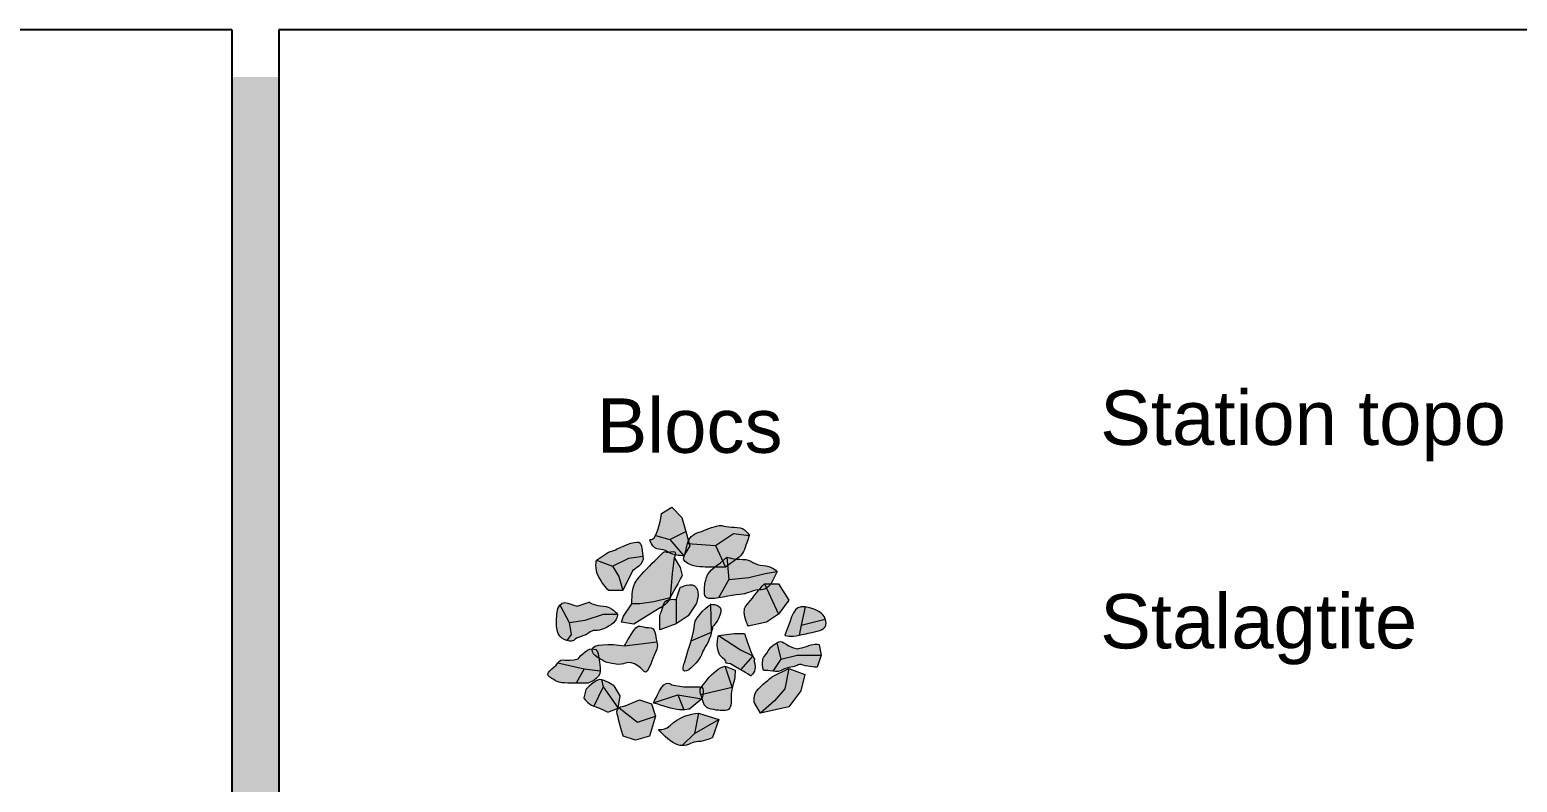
# Model space of a CAD drawing. Header units: metres. Extents: x -231 to 574, y -201 to 398.
# Drawn here: x -79 to -8.2, y -88.2 to -52.3 of the extents above; entities that cross this region are included whole.
import ezdxf

# ---------------------------------------------------------------- set-up
doc = ezdxf.new("R2010")
doc.units = ezdxf.units.M
doc.header["$MEASUREMENT"] = 0
for name, color, linetype in [('Blocs - Echelle', 250, 'Continuous'), ('Espace Papier - Cadre Visible', 250, 'Continuous'), ('Topo Dessin - Spéléothèmes', 26, 'Continuous')]:
    doc.layers.add(name, color=color, linetype=linetype)

# ---------------------------------------------------------------- blocks, each defined once
blk = doc.blocks.new('*U117')
at = {"layer": 'Topo Dessin - Spéléothèmes'}
h = blk.add_hatch(color=255, dxfattribs=at)
h.dxf.hatch_style = 2
edge = h.paths.add_edge_path()
edge.add_spline(control_points=[(0.312, 1.058), (-0.009, 0.95), (-0.33, 0.737), (-0.651, 0.309), (-0.971, -0.119), (-1.078, -0.119), (-0.971, -0.44), (-0.864, -0.761), (-0.864, -1.081), (-0.543, -1.189), (-0.223, -1.295), (0.205, -1.295), (0.205, -1.295), (0.205, -1.295), (0.633, -1.402), (0.633, -0.867), (0.633, -0.333), (0.633, -0.226), (0.74, 0.095), (0.847, 0.416), (0.847, 0.843), (0.847, 0.843), (0.847, 0.843), (0.312, 1.058), (0.312, 1.058)], knot_values=[0, 0, 0, 0, 1, 1, 1, 2, 2, 2, 3, 3, 3, 4, 4, 4, 5, 5, 5, 6, 6, 6, 7, 7, 7, 8, 8, 8, 8], degree=3, periodic=0)
at = {"layer": 'Topo Dessin - Spéléothèmes', "lineweight": 5}
blk.add_lwpolyline([(-0.971, -0.44), (0.693, -0.055), (0.312, 1.058)], dxfattribs=at)
at = {"layer": 'Topo Dessin - Spéléothèmes', "lineweight": 9}
blk.add_open_spline([(0.312, 1.058), (-0.009, 0.95), (-0.33, 0.737), (-0.651, 0.309), (-0.971, -0.119), (-1.078, -0.119), (-0.971, -0.44), (-0.864, -0.761), (-0.864, -1.081), (-0.543, -1.189), (-0.223, -1.295), (0.205, -1.295), (0.205, -1.295), (0.205, -1.295), (0.633, -1.402), (0.633, -0.867), (0.633, -0.333), (0.633, -0.226), (0.74, 0.095), (0.847, 0.416), (0.847, 0.843), (0.847, 0.843), (0.847, 0.843), (0.312, 1.058), (0.312, 1.058)], degree=3, knots=[0, 0, 0, 0, 1, 1, 1, 2, 2, 2, 3, 3, 3, 4, 4, 4, 5, 5, 5, 6, 6, 6, 7, 7, 7, 8, 8, 8, 8], dxfattribs=at)
blk = doc.blocks.new('*U118')
at = {"layer": 'Topo Dessin - Spéléothèmes'}
h = blk.add_hatch(color=255, dxfattribs=at)
h.dxf.hatch_style = 2
edge = h.paths.add_edge_path()
edge.add_spline(control_points=[(-0.642, 0.856), (-0.642, 0.856), (-1.177, 0.856), (-1.07, 0.428), (-0.963, 0), (-0.749, -0.748), (-0.749, -0.748), (-0.749, -0.748), (-0.107, -0.963), (-0.107, -0.963), (-0.107, -0.963), (0.642, -0.748), (0.642, -0.748), (0.642, -0.748), (0.963, 0.321), (0.963, 0.321), (0.963, 0.321), (0.749, 0.963), (0.749, 0.963), (0.749, 0.963), (0.107, 1.177), (0.107, 1.177), (0.107, 1.177), (-0.642, 0.856), (-0.642, 0.856)], knot_values=[0, 0, 0, 0, 1, 1, 1, 2, 2, 2, 3, 3, 3, 4, 4, 4, 5, 5, 5, 6, 6, 6, 7, 7, 7, 8, 8, 8, 8], degree=3, periodic=0)
at = {"layer": 'Topo Dessin - Spéléothèmes', "lineweight": 5}
blk.add_lwpolyline([(-0.963, 0.749), (0, 0), (0.963, 0.321)], dxfattribs=at)
at = {"layer": 'Topo Dessin - Spéléothèmes', "lineweight": 9}
blk.add_open_spline([(-0.642, 0.856), (-0.642, 0.856), (-1.177, 0.856), (-1.07, 0.428), (-0.963, 0), (-0.749, -0.748), (-0.749, -0.748), (-0.749, -0.748), (-0.107, -0.963), (-0.107, -0.963), (-0.107, -0.963), (0.642, -0.748), (0.642, -0.748), (0.642, -0.748), (0.963, 0.321), (0.963, 0.321), (0.963, 0.321), (0.749, 0.963), (0.749, 0.963), (0.749, 0.963), (0.107, 1.177), (0.107, 1.177), (0.107, 1.177), (-0.642, 0.856), (-0.642, 0.856)], degree=3, knots=[0, 0, 0, 0, 1, 1, 1, 2, 2, 2, 3, 3, 3, 4, 4, 4, 5, 5, 5, 6, 6, 6, 7, 7, 7, 8, 8, 8, 8], dxfattribs=at)
blk = doc.blocks.new('*U119')
at = {"layer": 'Topo Dessin - Spéléothèmes'}
h = blk.add_hatch(color=255, dxfattribs=at)
h.dxf.hatch_style = 2
edge = h.paths.add_edge_path()
edge.add_spline(control_points=[(-0.428, 0.749), (-0.855, 0.856), (-1.39, 1.283), (-1.497, 0.321), (-1.604, -0.641), (-1.39, -0.962), (-0.962, -1.069), (-0.535, -1.176), (-0.641, -0.962), (-0.214, -0.855), (0.214, -0.748), (0.214, -0.535), (0.535, -0.535), (0.855, -0.535), (1.07, -0.428), (1.39, -0.214), (1.711, 0), (1.711, 0.321), (1.711, 0.321), (1.711, 0.321), (1.39, 0.749), (0.963, 0.749), (0.535, 0.749), (0.214, 0.963), (0.214, 0.963), (0.214, 0.963), (-0.428, 0.749), (-0.428, 0.749)], knot_values=[0, 0, 0, 0, 1, 1, 1, 2, 2, 2, 3, 3, 3, 4, 4, 4, 5, 5, 5, 6, 6, 6, 7, 7, 7, 8, 8, 8, 9, 9, 9, 9], degree=3, periodic=0)
at = {"layer": 'Topo Dessin - Spéléothèmes', "lineweight": 5}
for points in [[(-1.34, 0.815), (-0.855, -0.107), (0, 0), (0.963, 0.321), (1.711, 0.321)], [(-0.855, -0.107), (-0.749, -0.748), (-0.962, -1.069)]]:
    blk.add_lwpolyline(points, dxfattribs=at)
at = {"layer": 'Topo Dessin - Spéléothèmes', "lineweight": 9}
blk.add_open_spline([(-0.428, 0.749), (-0.855, 0.856), (-1.39, 1.283), (-1.497, 0.321), (-1.604, -0.641), (-1.39, -0.962), (-0.962, -1.069), (-0.535, -1.176), (-0.641, -0.962), (-0.214, -0.855), (0.214, -0.748), (0.214, -0.535), (0.535, -0.535), (0.855, -0.535), (1.07, -0.428), (1.39, -0.214), (1.711, 0), (1.711, 0.321), (1.711, 0.321), (1.711, 0.321), (1.39, 0.749), (0.963, 0.749), (0.535, 0.749), (0.214, 0.963), (0.214, 0.963), (0.214, 0.963), (-0.428, 0.749), (-0.428, 0.749)], degree=3, knots=[0, 0, 0, 0, 1, 1, 1, 2, 2, 2, 3, 3, 3, 4, 4, 4, 5, 5, 5, 6, 6, 6, 7, 7, 7, 8, 8, 8, 9, 9, 9, 9], dxfattribs=at)
blk = doc.blocks.new('block 521')
at = {"layer": 'Topo Dessin - Spéléothèmes'}
h = blk.add_hatch(color=255, dxfattribs=at)
h.dxf.hatch_style = 2
edge = h.paths.add_edge_path()
edge.add_spline(control_points=[(0, 0.321), (-0.749, 0.535), (-0.749, 0.856), (-1.07, 0.642), (-1.39, 0.428), (-1.39, 0.428), (-1.604, 0.107), (-1.818, -0.214), (-1.818, -0.107), (-1.818, -0.535), (-1.818, -0.962), (-1.712, -0.748), (-1.284, -0.855), (-0.856, -0.962), (-0.642, -0.641), (-0.321, -0.641), (0, -0.641), (0, -0.428), (0.32, -0.535), (0.641, -0.641), (1.069, -0.641), (1.069, -0.641), (1.069, -0.641), (1.283, 0), (1.283, 0), (1.283, 0), (1.176, 0.535), (1.176, 0.535), (1.176, 0.535), (1.069, 0.642), (0.748, 0.535), (0.428, 0.428), (0, 0.321), (0, 0.321)], knot_values=[0, 0, 0, 0, 1, 1, 1, 2, 2, 2, 3, 3, 3, 4, 4, 4, 5, 5, 5, 6, 6, 6, 7, 7, 7, 8, 8, 8, 9, 9, 9, 10, 10, 10, 11, 11, 11, 11], degree=3, periodic=0)
at = {"layer": 'Topo Dessin - Spéléothèmes', "lineweight": 5}
for points in [[(-1.07, 0.642), (-0.856, -0.214), (0, 0), (0.748, 0), (1.283, 0)], [(-0.856, -0.214), (-1.284, -0.855)]]:
    blk.add_lwpolyline(points, dxfattribs=at)
at = {"layer": 'Topo Dessin - Spéléothèmes', "lineweight": 9}
blk.add_open_spline([(0, 0.321), (-0.749, 0.535), (-0.749, 0.856), (-1.07, 0.642), (-1.39, 0.428), (-1.39, 0.428), (-1.604, 0.107), (-1.818, -0.214), (-1.818, -0.107), (-1.818, -0.535), (-1.818, -0.962), (-1.712, -0.748), (-1.284, -0.855), (-0.856, -0.962), (-0.642, -0.641), (-0.321, -0.641), (0, -0.641), (0, -0.428), (0.32, -0.535), (0.641, -0.641), (1.069, -0.641), (1.069, -0.641), (1.069, -0.641), (1.283, 0), (1.283, 0), (1.283, 0), (1.176, 0.535), (1.176, 0.535), (1.176, 0.535), (1.069, 0.642), (0.748, 0.535), (0.428, 0.428), (0, 0.321), (0, 0.321)], degree=3, knots=[0, 0, 0, 0, 1, 1, 1, 2, 2, 2, 3, 3, 3, 4, 4, 4, 5, 5, 5, 6, 6, 6, 7, 7, 7, 8, 8, 8, 9, 9, 9, 10, 10, 10, 11, 11, 11, 11], dxfattribs=at)
blk = doc.blocks.new('*U120')
at = {"layer": 'Topo Dessin - Spéléothèmes'}
h = blk.add_hatch(color=255, dxfattribs=at)
h.dxf.hatch_style = 2
edge = h.paths.add_edge_path()
edge.add_spline(control_points=[(-0.107, 1.177), (-0.535, 0.749), (-1.07, 0.535), (-1.177, 0.107), (-1.284, -0.32), (-1.284, -0.321), (-1.284, -0.641), (-1.284, -0.963), (-1.177, -1.069), (-0.535, -0.963), (0.107, -0.856), (0.855, -0.748), (0.855, -0.748), (0.855, -0.748), (1.39, -0.535), (1.711, -0.535), (2.032, -0.535), (2.246, -0.214), (2.246, -0.214), (2.246, -0.214), (2.567, 0.428), (2.567, 0.428), (2.567, 0.428), (2.246, 0.749), (1.818, 0.749), (1.39, 0.749), (1.176, 1.069), (0.748, 1.069), (0.321, 1.069), (-0.107, 1.177), (-0.107, 1.177)], knot_values=[0, 0, 0, 0, 1, 1, 1, 2, 2, 2, 3, 3, 3, 4, 4, 4, 5, 5, 5, 6, 6, 6, 7, 7, 7, 8, 8, 8, 9, 9, 9, 10, 10, 10, 10], degree=3, periodic=0)
at = {"layer": 'Topo Dessin - Spéléothèmes', "lineweight": 5}
for points in [[(-0.107, 1.177), (0, 0), (1.069, 0.107), (1.925, 0.321), (2.567, 0.428)], [(0, 0), (-0.535, -0.963)]]:
    blk.add_lwpolyline(points, dxfattribs=at)
at = {"layer": 'Topo Dessin - Spéléothèmes', "lineweight": 9}
blk.add_open_spline([(-0.107, 1.177), (-0.535, 0.749), (-1.07, 0.535), (-1.177, 0.107), (-1.284, -0.32), (-1.284, -0.321), (-1.284, -0.641), (-1.284, -0.963), (-1.177, -1.069), (-0.535, -0.963), (0.107, -0.856), (0.855, -0.748), (0.855, -0.748), (0.855, -0.748), (1.39, -0.535), (1.711, -0.535), (2.032, -0.535), (2.246, -0.214), (2.246, -0.214), (2.246, -0.214), (2.567, 0.428), (2.567, 0.428), (2.567, 0.428), (2.246, 0.749), (1.818, 0.749), (1.39, 0.749), (1.176, 1.069), (0.748, 1.069), (0.321, 1.069), (-0.107, 1.177), (-0.107, 1.177)], degree=3, knots=[0, 0, 0, 0, 1, 1, 1, 2, 2, 2, 3, 3, 3, 4, 4, 4, 5, 5, 5, 6, 6, 6, 7, 7, 7, 8, 8, 8, 9, 9, 9, 10, 10, 10, 10], dxfattribs=at)
blk = doc.blocks.new('*U121')
at = {"layer": 'Topo Dessin - Spéléothèmes'}
h = blk.add_hatch(color=255, dxfattribs=at)
h.dxf.hatch_style = 2
edge = h.paths.add_edge_path()
edge.add_spline(control_points=[(0.461, 1.379), (0.461, 1.379), (-0.394, 0.736), (-0.394, 0.309), (-0.394, -0.119), (-0.715, -0.974), (-0.715, -0.974), (-0.715, -0.974), (-0.929, -1.723), (-0.929, -1.723), (-0.929, -1.723), (-1.143, -2.258), (-0.822, -2.151), (-0.501, -2.044), (-0.073, -1.402), (-0.073, -1.402), (-0.073, -1.402), (0.034, -1.081), (0.247, -0.76), (0.461, -0.44), (0.568, 0.202), (0.568, 0.202), (0.568, 0.202), (0.889, 0.523), (0.996, 0.951), (1.103, 1.379), (0.461, 1.379), (0.461, 1.379)], knot_values=[0, 0, 0, 0, 1, 1, 1, 2, 2, 2, 3, 3, 3, 4, 4, 4, 5, 5, 5, 6, 6, 6, 7, 7, 7, 8, 8, 8, 9, 9, 9, 9], degree=3, periodic=0)
at = {"layer": 'Topo Dessin - Spéléothèmes', "lineweight": 5}
blk.add_lwpolyline([(-0.574, -0.557), (0.503, -0.102), (0.461, 1.379)], dxfattribs=at)
at = {"layer": 'Topo Dessin - Spéléothèmes', "lineweight": 9}
blk.add_open_spline([(0.461, 1.379), (0.461, 1.379), (-0.394, 0.736), (-0.394, 0.309), (-0.394, -0.119), (-0.715, -0.974), (-0.715, -0.974), (-0.715, -0.974), (-0.929, -1.723), (-0.929, -1.723), (-0.929, -1.723), (-1.143, -2.258), (-0.822, -2.151), (-0.501, -2.044), (-0.073, -1.402), (-0.073, -1.402), (-0.073, -1.402), (0.034, -1.081), (0.247, -0.76), (0.461, -0.44), (0.568, 0.202), (0.568, 0.202), (0.568, 0.202), (0.889, 0.523), (0.996, 0.951), (1.103, 1.379), (0.461, 1.379), (0.461, 1.379)], degree=3, knots=[0, 0, 0, 0, 1, 1, 1, 2, 2, 2, 3, 3, 3, 4, 4, 4, 5, 5, 5, 6, 6, 6, 7, 7, 7, 8, 8, 8, 9, 9, 9, 9], dxfattribs=at)
blk = doc.blocks.new('*U122')
at = {"layer": 'Topo Dessin - Spéléothèmes'}
h = blk.add_hatch(color=255, dxfattribs=at)
h.dxf.hatch_style = 2
edge = h.paths.add_edge_path()
edge.add_spline(control_points=[(-0.951, 0.962), (-0.951, 0.962), (-1.165, 0.107), (-0.737, -0.214), (-0.31, -0.536), (-0.807, -0.459), (-0.31, -0.536), (0.439, -0.963), (0.76, -1.177), (0.76, -1.177), (0.76, -1.177), (1.081, -0.963), (0.974, -0.536), (0.867, -0.108), (1.081, -0.536), (0.867, -0.108), (0.653, 0.32), (0.439, 1.069), (0.439, 1.069), (0.439, 1.069), (-0.095, 1.069), (-0.095, 1.069), (-0.095, 1.069), (-0.951, 0.962), (-0.951, 0.962)], knot_values=[0, 0, 0, 0, 1, 1, 1, 2, 2, 2, 3, 3, 3, 4, 4, 4, 5, 5, 5, 6, 6, 6, 7, 7, 7, 8, 8, 8, 8], degree=3, periodic=0)
at = {"layer": 'Topo Dessin - Spéléothèmes', "lineweight": 5}
for points in [[(-0.951, 0.962), (0.225, 0.213), (0.867, -0.108)], [(0.867, -0.108), (0.225, -0.856)]]:
    blk.add_lwpolyline(points, dxfattribs=at)
at = {"layer": 'Topo Dessin - Spéléothèmes', "lineweight": 9}
blk.add_open_spline([(-0.951, 0.962), (-0.951, 0.962), (-1.165, 0.107), (-0.737, -0.214), (-0.31, -0.536), (-0.807, -0.459), (-0.31, -0.536), (0.439, -0.963), (0.76, -1.177), (0.76, -1.177), (0.76, -1.177), (1.081, -0.963), (0.974, -0.536), (0.867, -0.108), (1.081, -0.536), (0.867, -0.108), (0.653, 0.32), (0.439, 1.069), (0.439, 1.069), (0.439, 1.069), (-0.095, 1.069), (-0.095, 1.069), (-0.095, 1.069), (-0.951, 0.962), (-0.951, 0.962)], degree=3, knots=[0, 0, 0, 0, 1, 1, 1, 2, 2, 2, 3, 3, 3, 4, 4, 4, 5, 5, 5, 6, 6, 6, 7, 7, 7, 8, 8, 8, 8], dxfattribs=at)
blk = doc.blocks.new('*U123')
at = {"layer": 'Topo Dessin - Spéléothèmes'}
h = blk.add_hatch(color=255, dxfattribs=at)
h.dxf.hatch_style = 2
edge = h.paths.add_edge_path()
edge.add_spline(control_points=[(-0.348, 1.04), (-0.348, 1.04), (-0.989, 0.398), (-1.096, 0.077), (-1.203, -0.243), (-1.203, -0.885), (-1.203, -0.885), (-1.203, -0.885), (-1.631, -1.527), (-1.631, -1.527), (-1.631, -1.527), (-1.738, -1.848), (-1.738, -1.848), (-1.738, -1.848), (-1.096, -1.955), (-1.096, -1.955), (-1.096, -1.955), (-0.241, -1.42), (-0.241, -1.42), (-0.241, -1.42), (0.294, -1.099), (0.294, -1.099), (0.294, -1.099), (0.615, -0.992), (0.829, -0.564), (1.043, -0.136), (1.471, 0.612), (1.471, 0.612), (1.471, 0.612), (1.364, 1.04), (1.364, 1.04), (1.364, 1.04), (1.043, 1.574), (1.043, 1.574), (1.043, 1.574), (1.278, 1.98), (0.85, 1.873), (0.422, 1.766), (0.722, 2.109), (0.187, 1.574), (-0.348, 1.04), (-0.348, 1.04), (-0.348, 1.04)], knot_values=[0, 0, 0, 0, 1, 1, 1, 2, 2, 2, 3, 3, 3, 4, 4, 4, 5, 5, 5, 6, 6, 6, 7, 7, 7, 8, 8, 8, 9, 9, 9, 10, 10, 10, 11, 11, 11, 12, 12, 12, 13, 13, 13, 14, 14, 14, 14], degree=3, periodic=0)
at = {"layer": 'Topo Dessin - Spéléothèmes', "lineweight": 5}
blk.add_lwpolyline([(1.043, 1.574), (0.936, 0.719), (0.829, -0.564), (-0.027, -0.778), (-0.775, -0.885), (-1.203, -0.885)], dxfattribs=at)
at = {"layer": 'Topo Dessin - Spéléothèmes', "lineweight": 9}
blk.add_open_spline([(-0.348, 1.04), (-0.348, 1.04), (-0.989, 0.398), (-1.096, 0.077), (-1.203, -0.243), (-1.203, -0.885), (-1.203, -0.885), (-1.203, -0.885), (-1.631, -1.527), (-1.631, -1.527), (-1.631, -1.527), (-1.738, -1.848), (-1.738, -1.848), (-1.738, -1.848), (-1.096, -1.955), (-1.096, -1.955), (-1.096, -1.955), (-0.241, -1.42), (-0.241, -1.42), (-0.241, -1.42), (0.294, -1.099), (0.294, -1.099), (0.294, -1.099), (0.615, -0.992), (0.829, -0.564), (1.043, -0.136), (1.471, 0.612), (1.471, 0.612), (1.471, 0.612), (1.364, 1.04), (1.364, 1.04), (1.364, 1.04), (1.043, 1.574), (1.043, 1.574), (1.043, 1.574), (1.278, 1.98), (0.85, 1.873), (0.422, 1.766), (0.722, 2.109), (0.187, 1.574), (-0.348, 1.04), (-0.348, 1.04), (-0.348, 1.04)], degree=3, knots=[0, 0, 0, 0, 1, 1, 1, 2, 2, 2, 3, 3, 3, 4, 4, 4, 5, 5, 5, 6, 6, 6, 7, 7, 7, 8, 8, 8, 9, 9, 9, 10, 10, 10, 11, 11, 11, 12, 12, 12, 13, 13, 13, 14, 14, 14, 14], dxfattribs=at)
blk = doc.blocks.new('*U124')
at = {"layer": 'Topo Dessin - Spéléothèmes'}
h = blk.add_hatch(color=255, dxfattribs=at)
h.dxf.hatch_style = 2
edge = h.paths.add_edge_path()
edge.add_spline(control_points=[(-0.214, 0.748), (-0.214, 0.748), (-0.856, 0.32), (-0.856, 0.32), (-0.856, 0.32), (-0.963, -0.107), (-0.749, -0.535), (-0.535, -0.963), (-0.214, -1.284), (-0.214, -1.284), (-0.214, -1.284), (0.535, -1.284), (0.535, -1.284), (0.535, -1.284), (1.069, -0.214), (1.069, -0.214), (1.069, -0.214), (1.711, 0.107), (1.604, 0.535), (1.497, 0.963), (1.604, 1.283), (1.284, 1.283), (0.963, 1.283), (0.107, 0.856), (0.107, 0.856), (0.107, 0.856), (-0.214, 0.748), (-0.214, 0.748)], knot_values=[0, 0, 0, 0, 1, 1, 1, 2, 2, 2, 3, 3, 3, 4, 4, 4, 5, 5, 5, 6, 6, 6, 7, 7, 7, 8, 8, 8, 9, 9, 9, 9], degree=3, periodic=0)
at = {"layer": 'Topo Dessin - Spéléothèmes', "lineweight": 5}
for points in [[(-0.856, 0.32), (0, 0), (0.855, 0.428), (1.604, 0.535)], [(0, 0), (0.321, -0.535), (0.535, -1.284)]]:
    blk.add_lwpolyline(points, dxfattribs=at)
at = {"layer": 'Topo Dessin - Spéléothèmes', "lineweight": 9}
blk.add_open_spline([(-0.214, 0.748), (-0.214, 0.748), (-0.856, 0.32), (-0.856, 0.32), (-0.856, 0.32), (-0.963, -0.107), (-0.749, -0.535), (-0.535, -0.963), (-0.214, -1.284), (-0.214, -1.284), (-0.214, -1.284), (0.535, -1.284), (0.535, -1.284), (0.535, -1.284), (1.069, -0.214), (1.069, -0.214), (1.069, -0.214), (1.711, 0.107), (1.604, 0.535), (1.497, 0.963), (1.604, 1.283), (1.284, 1.283), (0.963, 1.283), (0.107, 0.856), (0.107, 0.856), (0.107, 0.856), (-0.214, 0.748), (-0.214, 0.748)], degree=3, knots=[0, 0, 0, 0, 1, 1, 1, 2, 2, 2, 3, 3, 3, 4, 4, 4, 5, 5, 5, 6, 6, 6, 7, 7, 7, 8, 8, 8, 9, 9, 9, 9], dxfattribs=at)
blk = doc.blocks.new('*U125')
at = {"layer": 'Topo Dessin - Spéléothèmes'}
h = blk.add_hatch(color=255, dxfattribs=at)
h.dxf.hatch_style = 2
edge = h.paths.add_edge_path()
edge.add_spline(control_points=[(-0.299, 0.798), (-0.299, 0.798), (-0.726, 0.477), (-1.047, 0.156), (-1.368, -0.165), (-1.261, -0.592), (-1.261, -0.592), (-1.261, -0.592), (-0.941, -1.128), (-0.941, -1.128), (-0.941, -1.128), (0.557, -0.807), (0.557, -0.807), (0.557, -0.807), (1.199, 0.049), (1.199, 0.049), (1.199, 0.049), (1.412, 0.905), (1.412, 0.905), (1.412, 0.905), (0.557, 1.225), (0.557, 1.225), (0.557, 1.225), (-0.299, 0.798), (-0.299, 0.798)], knot_values=[0, 0, 0, 0, 1, 1, 1, 2, 2, 2, 3, 3, 3, 4, 4, 4, 5, 5, 5, 6, 6, 6, 7, 7, 7, 8, 8, 8, 8], degree=3, periodic=0)
at = {"layer": 'Topo Dessin - Spéléothèmes', "lineweight": 5}
blk.add_lwpolyline([(0.557, 1.225), (0.343, 0.156), (-0.192, -0.485), (-0.941, -1.128)], dxfattribs=at)
at = {"layer": 'Topo Dessin - Spéléothèmes', "lineweight": 9}
blk.add_open_spline([(-0.299, 0.798), (-0.299, 0.798), (-0.726, 0.477), (-1.047, 0.156), (-1.368, -0.165), (-1.261, -0.592), (-1.261, -0.592), (-1.261, -0.592), (-0.941, -1.128), (-0.941, -1.128), (-0.941, -1.128), (0.557, -0.807), (0.557, -0.807), (0.557, -0.807), (1.199, 0.049), (1.199, 0.049), (1.199, 0.049), (1.412, 0.905), (1.412, 0.905), (1.412, 0.905), (0.557, 1.225), (0.557, 1.225), (0.557, 1.225), (-0.299, 0.798), (-0.299, 0.798)], degree=3, knots=[0, 0, 0, 0, 1, 1, 1, 2, 2, 2, 3, 3, 3, 4, 4, 4, 5, 5, 5, 6, 6, 6, 7, 7, 7, 8, 8, 8, 8], dxfattribs=at)
blk = doc.blocks.new('*U126')
at = {"layer": 'Topo Dessin - Spéléothèmes'}
h = blk.add_hatch(color=255, dxfattribs=at)
h.dxf.hatch_style = 2
edge = h.paths.add_edge_path()
edge.add_spline(control_points=[(-0.122, 1.181), (-0.122, 1.181), (-0.443, 0.859), (-0.763, 0.432), (-1.084, 0.004), (-1.191, 0.004), (-1.191, -0.317), (-1.191, -0.637), (-0.978, -1.065), (-0.978, -1.065), (-0.978, -1.065), (-0.015, -0.851), (-0.015, -0.851), (-0.015, -0.851), (0.627, -0.424), (0.627, -0.424), (0.627, -0.424), (1.161, 0.325), (1.161, 0.325), (1.161, 0.325), (0.627, 1.181), (0.627, 1.181), (0.627, 1.181), (-0.122, 1.181), (-0.122, 1.181)], knot_values=[0, 0, 0, 0, 1, 1, 1, 2, 2, 2, 3, 3, 3, 4, 4, 4, 5, 5, 5, 6, 6, 6, 7, 7, 7, 8, 8, 8, 8], degree=3, periodic=0)
at = {"layer": 'Topo Dessin - Spéléothèmes', "lineweight": 5}
blk.add_lwpolyline([(-0.122, 1.181), (0.627, -0.424)], dxfattribs=at)
at = {"layer": 'Topo Dessin - Spéléothèmes', "lineweight": 9}
blk.add_open_spline([(-0.122, 1.181), (-0.122, 1.181), (-0.443, 0.859), (-0.763, 0.432), (-1.084, 0.004), (-1.191, 0.004), (-1.191, -0.317), (-1.191, -0.637), (-0.978, -1.065), (-0.978, -1.065), (-0.978, -1.065), (-0.015, -0.851), (-0.015, -0.851), (-0.015, -0.851), (0.627, -0.424), (0.627, -0.424), (0.627, -0.424), (1.161, 0.325), (1.161, 0.325), (1.161, 0.325), (0.627, 1.181), (0.627, 1.181), (0.627, 1.181), (-0.122, 1.181), (-0.122, 1.181)], degree=3, knots=[0, 0, 0, 0, 1, 1, 1, 2, 2, 2, 3, 3, 3, 4, 4, 4, 5, 5, 5, 6, 6, 6, 7, 7, 7, 8, 8, 8, 8], dxfattribs=at)
blk = doc.blocks.new('*U109')
at = {"layer": 'Topo Dessin - Spéléothèmes'}
h = blk.add_hatch(color=255, dxfattribs=at)
h.dxf.hatch_style = 2
edge = h.paths.add_edge_path()
edge.add_spline(control_points=[(0.214, 1.069), (-0.214, 1.069), (-0.856, 0.856), (-1.284, 0.428), (-1.712, 0), (-2.139, 0.427), (-1.712, 0), (-1.284, -0.428), (-0.963, -0.641), (-0.642, -0.641), (-0.321, -0.641), (-0.107, -0.428), (0.214, -0.428), (0.535, -0.428), (0.962, -0.214), (0.962, -0.214), (0.962, -0.214), (1.283, 0.748), (1.283, 0.748), (1.283, 0.748), (0.214, 1.069), (0.214, 1.069)], knot_values=[0, 0, 0, 0, 1, 1, 1, 2, 2, 2, 3, 3, 3, 4, 4, 4, 5, 5, 5, 6, 6, 6, 7, 7, 7, 7], degree=3, periodic=0)
at = {"layer": 'Topo Dessin - Spéléothèmes', "lineweight": 5}
for points in [[(0.214, 1.069), (0, 0), (-0.642, -0.641)], [(0, 0), (1.283, 0.748)]]:
    blk.add_lwpolyline(points, dxfattribs=at)
at = {"layer": 'Topo Dessin - Spéléothèmes', "color": 0, "lineweight": 5}
blk.add_lwpolyline([(0, 0), (0, 0)], dxfattribs=at)
at = {"layer": 'Topo Dessin - Spéléothèmes', "lineweight": 9}
blk.add_open_spline([(0.214, 1.069), (-0.214, 1.069), (-0.856, 0.856), (-1.284, 0.428), (-1.712, 0), (-2.139, 0.427), (-1.712, 0), (-1.284, -0.428), (-0.963, -0.641), (-0.642, -0.641), (-0.321, -0.641), (-0.107, -0.428), (0.214, -0.428), (0.535, -0.428), (0.962, -0.214), (0.962, -0.214), (0.962, -0.214), (1.283, 0.748), (1.283, 0.748), (1.283, 0.748), (0.214, 1.069), (0.214, 1.069)], degree=3, knots=[0, 0, 0, 0, 1, 1, 1, 2, 2, 2, 3, 3, 3, 4, 4, 4, 5, 5, 5, 6, 6, 6, 7, 7, 7, 7], dxfattribs=at)
blk = doc.blocks.new('*U110')
at = {"layer": 'Topo Dessin - Spéléothèmes'}
h = blk.add_hatch(color=255, dxfattribs=at)
h.dxf.hatch_style = 2
edge = h.paths.add_edge_path()
edge.add_spline(control_points=[(-0.321, 0.535), (-0.321, 0.535), (-0.641, 0.856), (-0.963, 0.214), (-1.284, -0.428), (-1.284, -0.428), (-1.284, -0.428), (-1.284, -0.428), (-0.641, -0.641), (-0.214, -0.748), (0.214, -0.855), (0.641, -0.748), (0.641, -0.748), (0.641, -0.748), (1.283, -0.214), (1.283, -0.214), (1.283, -0.214), (1.497, 0.428), (1.176, 0.428), (0.856, 0.428), (0.321, 0.428), (0.321, 0.428), (0.321, 0.428), (-0.321, 0.535), (-0.321, 0.535)], knot_values=[0, 0, 0, 0, 1, 1, 1, 2, 2, 2, 3, 3, 3, 4, 4, 4, 5, 5, 5, 6, 6, 6, 7, 7, 7, 8, 8, 8, 8], degree=3, periodic=0)
at = {"layer": 'Topo Dessin - Spéléothèmes', "lineweight": 5}
for points in [[(-1.284, -0.428), (0, 0), (1.283, -0.214)], [(0, 0), (0.323, -0.792)]]:
    blk.add_lwpolyline(points, dxfattribs=at)
at = {"layer": 'Topo Dessin - Spéléothèmes', "lineweight": 9}
blk.add_open_spline([(-0.321, 0.535), (-0.321, 0.535), (-0.641, 0.856), (-0.963, 0.214), (-1.284, -0.428), (-1.284, -0.428), (-1.284, -0.428), (-1.284, -0.428), (-0.641, -0.641), (-0.214, -0.748), (0.214, -0.855), (0.641, -0.748), (0.641, -0.748), (0.641, -0.748), (1.283, -0.214), (1.283, -0.214), (1.283, -0.214), (1.497, 0.428), (1.176, 0.428), (0.856, 0.428), (0.321, 0.428), (0.321, 0.428), (0.321, 0.428), (-0.321, 0.535), (-0.321, 0.535)], degree=3, knots=[0, 0, 0, 0, 1, 1, 1, 2, 2, 2, 3, 3, 3, 4, 4, 4, 5, 5, 5, 6, 6, 6, 7, 7, 7, 8, 8, 8, 8], dxfattribs=at)
blk = doc.blocks.new('*U111')
at = {"layer": 'Topo Dessin - Spéléothèmes'}
h = blk.add_hatch(color=255, dxfattribs=at)
h.dxf.hatch_style = 2
edge = h.paths.add_edge_path()
edge.add_spline(control_points=[(-0.765, 0.294), (-1.514, 0.401), (-2.476, 0.401), (-2.476, 0.08), (-2.476, -0.241), (-1.941, -0.455), (-1.941, -0.455), (-1.941, -0.455), (-1.942, -0.562), (-1.3, -0.669), (-0.658, -0.775), (-0.765, -0.455), (-0.23, -0.669), (0.304, -0.883), (0.304, -1.524), (0.625, -0.669), (0.946, 0.186), (1.053, 0.187), (0.946, 0.508), (0.839, 0.829), (0.946, 1.257), (0.518, 1.257), (0.091, 1.257), (-0.016, 1.47), (-0.23, 1.149), (-0.444, 0.829), (-0.765, 0.294), (-0.765, 0.294)], knot_values=[0, 0, 0, 0, 1, 1, 1, 2, 2, 2, 3, 3, 3, 4, 4, 4, 5, 5, 5, 6, 6, 6, 7, 7, 7, 8, 8, 8, 9, 9, 9, 9], degree=3, periodic=0)
at = {"layer": 'Topo Dessin - Spéléothèmes', "lineweight": 5}
blk.add_lwpolyline([(-0.765, 0.294), (0.946, 0.508)], dxfattribs=at)
at = {"layer": 'Topo Dessin - Spéléothèmes', "lineweight": 9}
blk.add_open_spline([(-0.765, 0.294), (-1.514, 0.401), (-2.476, 0.401), (-2.476, 0.08), (-2.476, -0.241), (-1.941, -0.455), (-1.941, -0.455), (-1.941, -0.455), (-1.942, -0.562), (-1.3, -0.669), (-0.658, -0.775), (-0.765, -0.455), (-0.23, -0.669), (0.304, -0.883), (0.304, -1.524), (0.625, -0.669), (0.946, 0.186), (1.053, 0.187), (0.946, 0.508), (0.839, 0.829), (0.946, 1.257), (0.518, 1.257), (0.091, 1.257), (-0.016, 1.47), (-0.23, 1.149), (-0.444, 0.829), (-0.765, 0.294), (-0.765, 0.294)], degree=3, knots=[0, 0, 0, 0, 1, 1, 1, 2, 2, 2, 3, 3, 3, 4, 4, 4, 5, 5, 5, 6, 6, 6, 7, 7, 7, 8, 8, 8, 9, 9, 9, 9], dxfattribs=at)
blk = doc.blocks.new('*U112')
at = {"layer": 'Topo Dessin - Spéléothèmes'}
h = blk.add_hatch(color=255, dxfattribs=at)
h.dxf.hatch_style = 2
edge = h.paths.add_edge_path()
edge.add_spline(control_points=[(-0.428, 1.39), (-0.428, 1.39), (-0.535, 0.641), (-0.749, 0.214), (-0.963, -0.214), (-1.177, 0.214), (-0.963, -0.214), (-0.749, -0.642), (-0.428, -0.428), (-0.107, -0.642), (0.214, -0.856), (0.749, -0.856), (0.749, -0.856), (0.749, -0.856), (1.069, -0.321), (1.069, -0.321), (1.069, -0.321), (0.856, 0.427), (0.856, 0.427), (0.856, 0.427), (0.641, 1.176), (0.641, 1.176), (0.641, 1.176), (0.107, 1.711), (0.107, 1.711), (0.107, 1.711), (-0.428, 1.39), (-0.428, 1.39)], knot_values=[0, 0, 0, 0, 1, 1, 1, 2, 2, 2, 3, 3, 3, 4, 4, 4, 5, 5, 5, 6, 6, 6, 7, 7, 7, 8, 8, 8, 9, 9, 9, 9], degree=3, periodic=0)
at = {"layer": 'Topo Dessin - Spéléothèmes', "lineweight": 5}
for points in [[(-0.749, 0.214), (0, 0), (0.856, 0.427)], [(0, 0), (0.749, -0.856)]]:
    blk.add_lwpolyline(points, dxfattribs=at)
at = {"layer": 'Topo Dessin - Spéléothèmes', "lineweight": 9}
blk.add_open_spline([(-0.428, 1.39), (-0.428, 1.39), (-0.535, 0.641), (-0.749, 0.214), (-0.963, -0.214), (-1.177, 0.214), (-0.963, -0.214), (-0.749, -0.642), (-0.428, -0.428), (-0.107, -0.642), (0.214, -0.856), (0.749, -0.856), (0.749, -0.856), (0.749, -0.856), (1.069, -0.321), (1.069, -0.321), (1.069, -0.321), (0.856, 0.427), (0.856, 0.427), (0.856, 0.427), (0.641, 1.176), (0.641, 1.176), (0.641, 1.176), (0.107, 1.711), (0.107, 1.711), (0.107, 1.711), (-0.428, 1.39), (-0.428, 1.39)], degree=3, knots=[0, 0, 0, 0, 1, 1, 1, 2, 2, 2, 3, 3, 3, 4, 4, 4, 5, 5, 5, 6, 6, 6, 7, 7, 7, 8, 8, 8, 9, 9, 9, 9], dxfattribs=at)
blk = doc.blocks.new('*U113')
at = {"layer": 'Topo Dessin - Spéléothèmes'}
h = blk.add_hatch(color=255, dxfattribs=at)
h.dxf.hatch_style = 2
edge = h.paths.add_edge_path()
edge.add_spline(control_points=[(-0.321, 0.535), (-0.963, 0.321), (-1.177, 0.642), (-1.39, 0.321), (-1.604, 0), (-2.139, -0.214), (-1.818, -0.428), (-1.497, -0.641), (-1.39, -0.749), (-0.856, -0.749), (-0.321, -0.749), (0.214, -0.749), (0.214, -0.749), (0.214, -0.749), (0.855, -0.535), (0.855, -0.107), (0.855, 0.321), (0.749, 0.748), (0.749, 0.748), (0.749, 0.748), (0.749, 1.069), (0.428, 1.069), (0.107, 1.069), (-0.321, 0.535), (-0.321, 0.535)], knot_values=[0, 0, 0, 0, 1, 1, 1, 2, 2, 2, 3, 3, 3, 4, 4, 4, 5, 5, 5, 6, 6, 6, 7, 7, 7, 8, 8, 8, 8], degree=3, periodic=0)
at = {"layer": 'Topo Dessin - Spéléothèmes', "lineweight": 5}
for points in [[(-1.39, 0.321), (0, 0), (0.855, -0.107)], [(0, 0), (-0.428, -0.749)]]:
    blk.add_lwpolyline(points, dxfattribs=at)
at = {"layer": 'Topo Dessin - Spéléothèmes', "lineweight": 9}
blk.add_open_spline([(-0.321, 0.535), (-0.963, 0.321), (-1.177, 0.642), (-1.39, 0.321), (-1.604, 0), (-2.139, -0.214), (-1.818, -0.428), (-1.497, -0.641), (-1.39, -0.749), (-0.856, -0.749), (-0.321, -0.749), (0.214, -0.749), (0.214, -0.749), (0.214, -0.749), (0.855, -0.535), (0.855, -0.107), (0.855, 0.321), (0.749, 0.748), (0.749, 0.748), (0.749, 0.748), (0.749, 1.069), (0.428, 1.069), (0.107, 1.069), (-0.321, 0.535), (-0.321, 0.535)], degree=3, knots=[0, 0, 0, 0, 1, 1, 1, 2, 2, 2, 3, 3, 3, 4, 4, 4, 5, 5, 5, 6, 6, 6, 7, 7, 7, 8, 8, 8, 8], dxfattribs=at)
blk = doc.blocks.new('*U114')
at = {"layer": 'Topo Dessin - Spéléothèmes'}
h = blk.add_hatch(color=255, dxfattribs=at)
h.dxf.hatch_style = 2
edge = h.paths.add_edge_path()
edge.add_spline(control_points=[(-0.372, 0.245), (-0.372, 0.245), (-0.907, 0.352), (-1.014, 0.031), (-1.121, -0.29), (-1.228, -0.611), (-1.228, -0.611), (-1.228, -0.611), (-1.228, -1.359), (-1.228, -1.359), (-1.228, -1.359), (-0.372, -1.039), (-0.372, -1.039), (-0.372, -1.039), (0.27, -0.611), (0.27, -0.611), (0.27, -0.611), (0.697, 0.031), (0.697, 0.031), (0.697, 0.031), (0.911, 0.565), (0.697, 0.886), (0.484, 1.207), (-0.158, 0.886), (-0.158, 0.886), (-0.158, 0.886), (-0.372, 0.245), (-0.372, 0.245)], knot_values=[0, 0, 0, 0, 1, 1, 1, 2, 2, 2, 3, 3, 3, 4, 4, 4, 5, 5, 5, 6, 6, 6, 7, 7, 7, 8, 8, 8, 9, 9, 9, 9], degree=3, periodic=0)
at = {"layer": 'Topo Dessin - Spéléothèmes', "lineweight": 5}
blk.add_lwpolyline([(-0.372, 0.245), (-0.372, -1.039)], dxfattribs=at)
at = {"layer": 'Topo Dessin - Spéléothèmes', "lineweight": 9}
blk.add_open_spline([(-0.372, 0.245), (-0.372, 0.245), (-0.907, 0.352), (-1.014, 0.031), (-1.121, -0.29), (-1.228, -0.611), (-1.228, -0.611), (-1.228, -0.611), (-1.228, -1.359), (-1.228, -1.359), (-1.228, -1.359), (-0.372, -1.039), (-0.372, -1.039), (-0.372, -1.039), (0.27, -0.611), (0.27, -0.611), (0.27, -0.611), (0.697, 0.031), (0.697, 0.031), (0.697, 0.031), (0.911, 0.565), (0.697, 0.886), (0.484, 1.207), (-0.158, 0.886), (-0.158, 0.886), (-0.158, 0.886), (-0.372, 0.245), (-0.372, 0.245)], degree=3, knots=[0, 0, 0, 0, 1, 1, 1, 2, 2, 2, 3, 3, 3, 4, 4, 4, 5, 5, 5, 6, 6, 6, 7, 7, 7, 8, 8, 8, 9, 9, 9, 9], dxfattribs=at)
blk = doc.blocks.new('*U115')
at = {"layer": 'Topo Dessin - Spéléothèmes'}
h = blk.add_hatch(color=255, dxfattribs=at)
h.dxf.hatch_style = 2
edge = h.paths.add_edge_path()
edge.add_spline(control_points=[(-0.928, -0.162), (-0.928, -0.162), (-0.393, 0.479), (-0.073, 0.372), (0.248, 0.266), (0.569, 0.051), (0.569, 0.051), (0.569, 0.051), (0.89, -0.483), (0.89, -0.483), (0.89, -0.483), (0.783, -1.125), (0.783, -1.125), (0.783, -1.125), (0.248, -1.339), (0.248, -1.339), (0.248, -1.339), (-0.179, -1.125), (-0.5, -1.018), (-0.821, -0.911), (-1.035, -0.59), (-1.035, -0.59), (-1.035, -0.59), (-0.928, -0.162), (-0.928, -0.162)], knot_values=[0, 0, 0, 0, 1, 1, 1, 2, 2, 2, 3, 3, 3, 4, 4, 4, 5, 5, 5, 6, 6, 6, 7, 7, 7, 8, 8, 8, 8], degree=3, periodic=0)
at = {"layer": 'Topo Dessin - Spéléothèmes', "lineweight": 5}
for points in [[(0, 0), (-0.5, -1.018)], [(-0.094, 0.378), (0, 0), (0.783, -1.125)]]:
    blk.add_lwpolyline(points, dxfattribs=at)
at = {"layer": 'Topo Dessin - Spéléothèmes', "lineweight": 9}
blk.add_open_spline([(-0.928, -0.162), (-0.928, -0.162), (-0.393, 0.479), (-0.073, 0.372), (0.248, 0.266), (0.569, 0.051), (0.569, 0.051), (0.569, 0.051), (0.89, -0.483), (0.89, -0.483), (0.89, -0.483), (0.783, -1.125), (0.783, -1.125), (0.783, -1.125), (0.248, -1.339), (0.248, -1.339), (0.248, -1.339), (-0.179, -1.125), (-0.5, -1.018), (-0.821, -0.911), (-1.035, -0.59), (-1.035, -0.59), (-1.035, -0.59), (-0.928, -0.162), (-0.928, -0.162)], degree=3, knots=[0, 0, 0, 0, 1, 1, 1, 2, 2, 2, 3, 3, 3, 4, 4, 4, 5, 5, 5, 6, 6, 6, 7, 7, 7, 8, 8, 8, 8], dxfattribs=at)
blk = doc.blocks.new('*U116')
at = {"layer": 'Topo Dessin - Spéléothèmes'}
h = blk.add_hatch(color=255, dxfattribs=at)
h.dxf.hatch_style = 2
edge = h.paths.add_edge_path()
edge.add_spline(control_points=[(8, 26.8), (0, 26.8), (-10.7, 21.4), (-18.7, 18.7), (-26.7, 16.1), (-34.8, 13.4), (-37.4, 2.7), (-40.1, -8), (-42.8, -18.7), (-42.8, -18.7), (-42.8, -18.7), (-40.1, -24.1), (-32.1, -26.7), (-24.1, -29.4), (-8, -29.4), (-8, -29.4), (-8, -29.4), (13.4, -29.4), (13.4, -29.4), (13.4, -29.4), (32.1, -16), (32.1, -16), (32.1, -16), (37.4, -10.7), (40.1, -2.7), (42.8, 5.4), (45.5, 13.4), (45.5, 13.4), (45.5, 13.4), (40.1, 24.1), (29.4, 24.1), (18.7, 24.1), (8, 26.8), (8, 26.8)], knot_values=[0, 0, 0, 0, 1, 1, 1, 2, 2, 2, 3, 3, 3, 4, 4, 4, 5, 5, 5, 6, 6, 6, 7, 7, 7, 8, 8, 8, 9, 9, 9, 10, 10, 10, 11, 11, 11, 11], degree=3, periodic=0)
at = {"layer": 'Topo Dessin - Spéléothèmes', "lineweight": 5}
for points in [[(-37.4, 2.7), (0, 0), (24.1, 16.1), (45.5, 13.4)], [(0, 0), (13.4, -29.4)]]:
    blk.add_lwpolyline(points, dxfattribs=at)
at = {"layer": 'Topo Dessin - Spéléothèmes', "lineweight": 9}
blk.add_open_spline([(8, 26.8), (0, 26.8), (-10.7, 21.4), (-18.7, 18.7), (-26.7, 16.1), (-34.8, 13.4), (-37.4, 2.7), (-40.1, -8), (-42.8, -18.7), (-42.8, -18.7), (-42.8, -18.7), (-40.1, -24.1), (-32.1, -26.7), (-24.1, -29.4), (-8, -29.4), (-8, -29.4), (-8, -29.4), (13.4, -29.4), (13.4, -29.4), (13.4, -29.4), (32.1, -16), (32.1, -16), (32.1, -16), (37.4, -10.7), (40.1, -2.7), (42.8, 5.4), (45.5, 13.4), (45.5, 13.4), (45.5, 13.4), (40.1, 24.1), (29.4, 24.1), (18.7, 24.1), (8, 26.8), (8, 26.8)], degree=3, knots=[0, 0, 0, 0, 1, 1, 1, 2, 2, 2, 3, 3, 3, 4, 4, 4, 5, 5, 5, 6, 6, 6, 7, 7, 7, 8, 8, 8, 9, 9, 9, 10, 10, 10, 11, 11, 11, 11], dxfattribs=at)
blk = doc.blocks.new('block 519')
at = {"layer": 'Topo Dessin - Spéléothèmes'}
h = blk.add_hatch(color=255, dxfattribs=at)
h.dxf.hatch_style = 2
edge = h.paths.add_edge_path()
edge.add_spline(control_points=[(-0.855, -0.535), (-0.428, 0.535), (-0.428, 1.069), (0.214, 0.963), (0.855, 0.855), (1.177, 0.641), (1.283, 0.32), (1.39, 0), (1.283, -0.214), (0.855, -0.321), (0.428, -0.428), (0.321, -0.428), (-0.107, -0.535), (-0.535, -0.642), (-0.855, -0.535), (-0.855, -0.535)], knot_values=[0, 0, 0, 0, 1, 1, 1, 2, 2, 2, 3, 3, 3, 4, 4, 4, 5, 5, 5, 5], degree=3, periodic=0)
at = {"layer": 'Topo Dessin - Spéléothèmes', "lineweight": 5}
for points in [[(0.214, 0.963), (0, 0), (1.283, 0.32)], [(0, 0), (-0.107, -0.535)]]:
    blk.add_lwpolyline(points, dxfattribs=at)
at = {"layer": 'Topo Dessin - Spéléothèmes', "lineweight": 9}
blk.add_open_spline([(-0.855, -0.535), (-0.428, 0.535), (-0.428, 1.069), (0.214, 0.963), (0.855, 0.855), (1.177, 0.641), (1.283, 0.32), (1.39, 0), (1.283, -0.214), (0.855, -0.321), (0.428, -0.428), (0.321, -0.428), (-0.107, -0.535), (-0.535, -0.642), (-0.855, -0.535), (-0.855, -0.535)], degree=3, knots=[0, 0, 0, 0, 1, 1, 1, 2, 2, 2, 3, 3, 3, 4, 4, 4, 5, 5, 5, 5], dxfattribs=at)
blk = doc.blocks.new('*U94')
at = {"layer": 'Topo Dessin - Spéléothèmes'}
for name, p in [('*U112', (-1.049, 4.697)), ('*U124', (-4.067, 3.29)), ('*U123', (-1.854, 2.184)), ('*U120', (2.071, 2.586)), ('*U114', (-0.344, 1.28)), ('*U126', (4.083, 1.179)), ('*U119', (-5.52, 0.431)), ('*U121', (0.658, -0.096)), ('block 519', (5.895, 0.174)), ('*U111', (-2.681, -1.206)), ('*U122', (2.473, -1.334)), ('block 521', (5.683, -1.404)), ('*U113', (-5.577, -2.138)), ('*U117', (1.568, -3.043)), ('*U125', (4.687, -3.344)), ('*U115', (-4.565, -3.082)), ('*U110', (-0.626, -3.507)), ('*U118', (-2.759, -4.952)), ('*U109', (0.259, -5.555))]:
    blk.add_blockref(name, p, dxfattribs=at)
at = {"layer": 'Topo Dessin - Spéléothèmes', "xscale": 0.03937007874015748, "yscale": 0.03937007874015748, "zscale": 0.03937007874015748}
blk.add_blockref('*U116', (1.366, 4.396), dxfattribs=at)
blk = doc.blocks.new('Cartouche')
at = {"layer": 'Espace Papier - Cadre Visible'}
blk.add_hatch(color=256, dxfattribs=at).paths.add_polyline_path([(176.25, 0), (176.25, 160), (173.75, 160), (173.75, 0)])
for p, q in [((173.75, 162.5), (0, 162.5)), ((173.75, 162.5), (173.75, 0)), ((350, 162.5), (176.25, 162.5)), ((176.25, 162.5), (176.25, 0)), ((176.25, 147.605), (176.25, 81.25)), ((176.25, 147.605), (176.25, 104.168)), ((176.25, 147.605), (176.25, 136.545)), ((176.25, 125.887), (176.25, 114.827))]:
    blk.add_line(p, q, dxfattribs=at)
at = {"layer": 'Blocs - Echelle'}
blk.add_blockref('*U94', (197.965, 130.836), dxfattribs=at)
at = {"layer": 'Espace Papier - Cadre Visible', "char_height": 2.87867}
for s, insert, attachment_point in [('{\\fArial|b0|i0|c0|p34;Station topo}', (219.68, 141.545), 4), ('\\pxqc;{\\fArial|b0|i0|c0|p34;Blocs}', (197.965, 141.545), 5), ('\\fArial|b0|i0|c0|p34;\\W1;Stalagtite', (219.682, 130.786), 4)]:
    blk.add_mtext(s, dxfattribs=dict(at, insert=insert, attachment_point=attachment_point))

msp = doc.modelspace()

# ---------------------------------------------------------------- block references
at = {"layer": 'Espace Papier - Cadre Visible', "xscale": 0.9, "yscale": 0.9, "zscale": 0.9}
msp.add_blockref('Cartouche', (-225.75, -198.59), dxfattribs=at)

doc.saveas('drawing.dxf')
